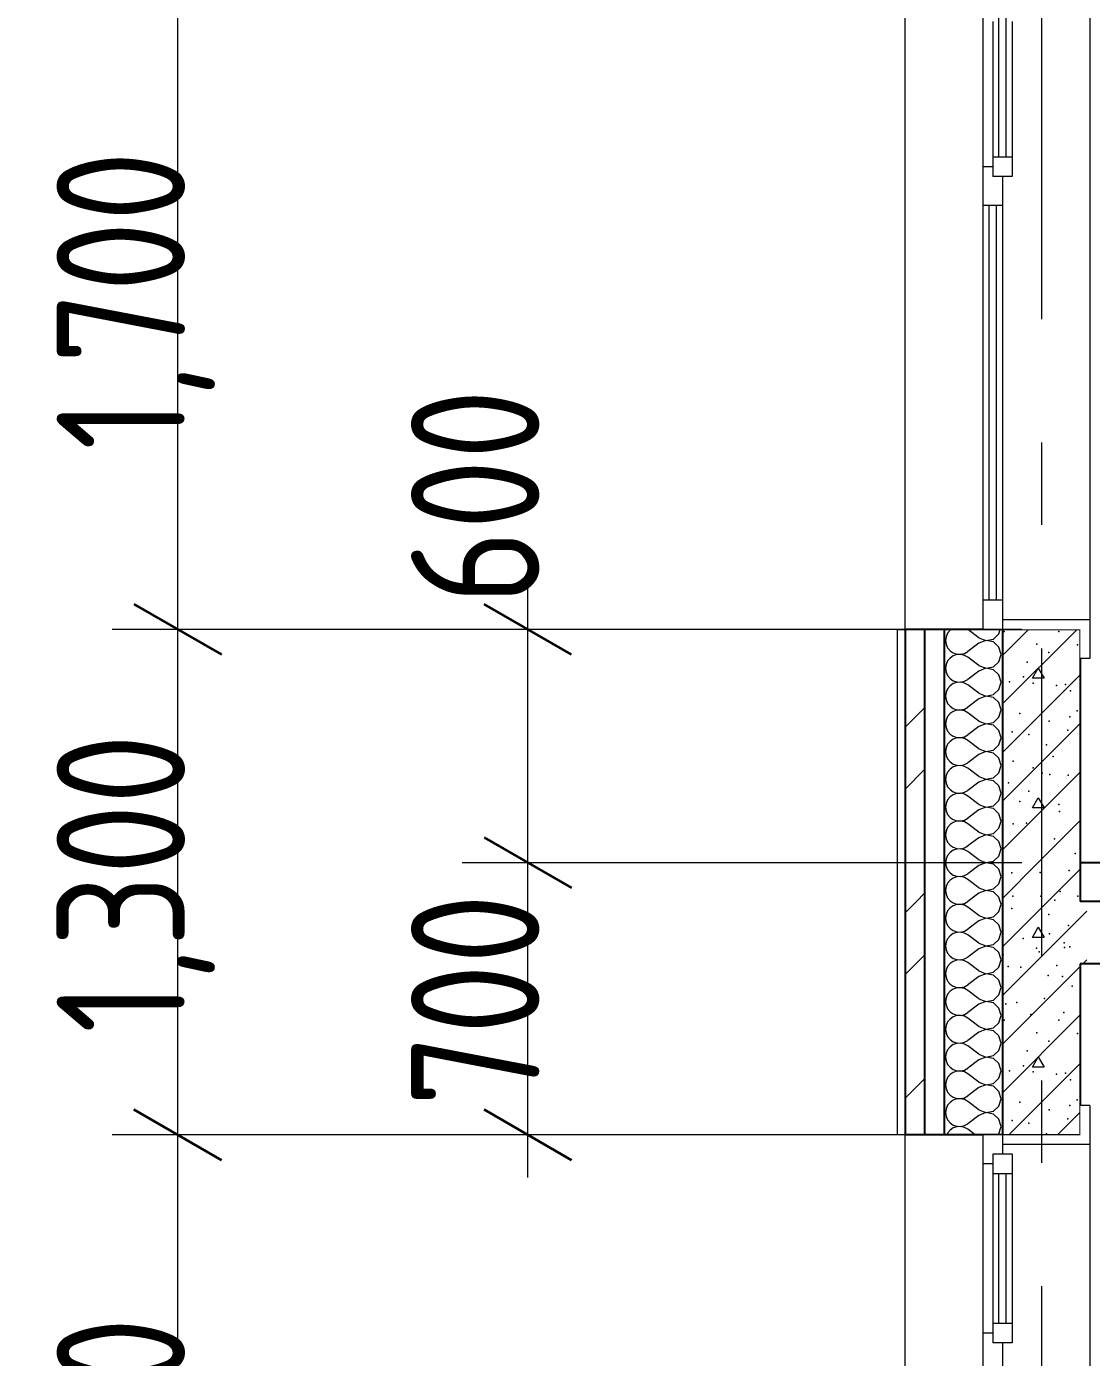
# Model space of a CAD drawing. Header units: millimetres. Extents: x 18162 to 7085488, y 72188 to 247925.
# Drawn here: x 4241504 to 4244242, y 127480 to 130903 of the extents above; entities that cross this region are included whole.
import ezdxf
from ezdxf.enums import TextEntityAlignment as Align

# ---------------------------------------------------------------- set-up
doc = ezdxf.new("R2010")
doc.units = ezdxf.units.MM
doc.header["$MEASUREMENT"] = 0
doc.linetypes.add('Double Dashed', pattern=[1093.611073, 529.166651, -211.666656, 141.111112, -211.666656])
doc.linetypes.add('Wipeout_Contour', pattern=[1000, 0, -1000])
for name, color, linetype in [('Archicad Windows', 7, 'Continuous'), ('Structural - Bearing', 7, 'Continuous'), ('Structural - Grid', 7, 'Continuous')]:
    doc.layers.add(name, color=color, linetype=linetype)
doc.styles.add('GENERATED_STYLE_3', font='', dxfattribs={"width": 0.8})
doc.styles.get('GENERATED_STYLE_3').set_extended_font_data('ISOCPEUR MON')
doc.dimstyles.new('GENERATED_STYLE__12', dxfattribs={"dimtxt": 330.000007, "dimasz": 171, "dimexe": 0.18, "dimexo": 150, "dimgap": 0, "dimtad": 1, "dimdec": 0, "dimzin": 0, "dimdsep": 46, "dimtxsty": 'GENERATED_STYLE_3', "dimblk": 'ARROWHEAD_2', "dimblk1": 'ARROWHEAD_2', "dimblk2": 'ARROWHEAD_2', "dimcen": 0.09, "dimclrd": 13, "dimclre": 13, "dimclrt": 13, "dimadec": 0, "dimazin": 0, "dimtfac": 1, "dimtdec": 4, "dimtmove": 0, "dimatfit": 3, "dimfxl": 1, "dimtolj": 1, "dimtzin": 0, "dimarcsym": 0})
pattern_1 = [(45, (4294986.58, 104752.7), (-238.6485, 238.6485), []), (45, (4294907.03, 104832.26), (-238.6485, 238.6485), [])]

# ---------------------------------------------------------------- blocks, each defined once
blk = doc.blocks.new('*X1326', base_point=(4294986.6, 104752.7))
at = {"layer": 'Structural - Bearing', "color": 7, "linetype": 'Continuous', "lineweight": 9}
for p, q in [((4243886.4, 128641.8), (4243878.3, 128636.2)), ((4243881.5, 128652.7), (4243886.4, 128649.3)), ((4243886.4, 128649.3), (4243895.7, 128646.2)), ((4243895.7, 128644.9), (4243886.4, 128641.8)), ((4243895.7, 128646.2), (4243905.6, 128645.7)), ((4243905.6, 128645.4), (4243895.7, 128644.9)), ((4243905.6, 128645.7), (4243915.2, 128647.9)), ((4243915.2, 128643.2), (4243905.6, 128645.4)), ((4243915.2, 128647.9), (4243923.8, 128652.7)), ((4243923.8, 128638.4), (4243915.2, 128643.2)), ((4243952.4, 128617), (4243923.8, 128638.4)), ((4244004.2, 128626.8), (4244009.5, 128645.6)), ((4244009.5, 128645.6), (4244007.5, 128652.7)), ((4243868, 128619.6), (4243866.7, 128609.8)), ((4243866.7, 128609.8), (4243868, 128600.1)), ((4243872, 128628.6), (4243868, 128619.6)), ((4243878.3, 128636.2), (4243872, 128628.6)), ((4243952.4, 128602.7), (4243923.8, 128581.3)), ((4243952.4, 128617), (4243970.6, 128610)), ((4243970.6, 128609.7), (4243952.4, 128602.7)), ((4243970.6, 128610), (4243989.8, 128613.6)), ((4243989.8, 128606.1), (4243970.6, 128609.7)), ((4243989.8, 128613.6), (4244004.2, 128626.8)), ((4244004.2, 128592.9), (4243989.8, 128606.1)), ((4243868, 128600.1), (4243872, 128591.1)), ((4243872, 128591.1), (4243878.3, 128583.5)), ((4243878.3, 128583.5), (4243886.4, 128577.9)), ((4243886.4, 128570.4), (4243878.3, 128564.8)), ((4243886.4, 128577.9), (4243895.7, 128574.8)), ((4243895.7, 128573.5), (4243886.4, 128570.4)), ((4243895.7, 128574.8), (4243905.6, 128574.3)), ((4243905.6, 128574), (4243895.7, 128573.5)), ((4243905.6, 128574.3), (4243915.2, 128576.5)), ((4243915.2, 128571.8), (4243905.6, 128574)), ((4243915.2, 128576.5), (4243923.8, 128581.3)), ((4243923.8, 128567), (4243915.2, 128571.8)), ((4244009.5, 128574.1), (4244004.2, 128592.9)), ((4244004.2, 128555.4), (4244009.5, 128574.1)), ((4243868, 128548.2), (4243866.7, 128538.4)), ((4243866.7, 128538.4), (4243868, 128528.7)), ((4243872, 128557.2), (4243868, 128548.2)), ((4243878.3, 128564.8), (4243872, 128557.2)), ((4243952.4, 128545.6), (4243923.8, 128567)), ((4243952.4, 128545.6), (4243970.6, 128538.6)), ((4243970.6, 128538.3), (4243952.4, 128531.3)), ((4243970.6, 128538.6), (4243989.8, 128542.2)), ((4243989.8, 128534.6), (4243970.6, 128538.3)), ((4243989.8, 128542.2), (4244004.2, 128555.4)), ((4244004.2, 128521.5), (4243989.8, 128534.6)), ((4243868, 128528.7), (4243872, 128519.6)), ((4243872, 128519.6), (4243878.3, 128512.1)), ((4243878.3, 128512.1), (4243886.4, 128506.5)), ((4243886.4, 128506.5), (4243895.7, 128503.3)), ((4243895.7, 128502.1), (4243886.4, 128498.9)), ((4243895.7, 128503.3), (4243905.6, 128502.8)), ((4243905.6, 128502.6), (4243895.7, 128502.1)), ((4243905.6, 128502.8), (4243915.2, 128505.1)), ((4243915.2, 128500.3), (4243905.6, 128502.6)), ((4243915.2, 128505.1), (4243923.8, 128509.8)), ((4243923.8, 128495.6), (4243915.2, 128500.3)), ((4243952.4, 128531.3), (4243923.8, 128509.8)), ((4244009.5, 128502.7), (4244004.2, 128521.5)), ((4244004.2, 128483.9), (4244009.5, 128502.7)), ((4243868, 128476.8), (4243866.7, 128467)), ((4243866.7, 128467), (4243868, 128457.2)), ((4243872, 128485.8), (4243868, 128476.8)), ((4243878.3, 128493.4), (4243872, 128485.8)), ((4243886.4, 128498.9), (4243878.3, 128493.4)), ((4243952.4, 128474.1), (4243923.8, 128495.6)), ((4243952.4, 128474.1), (4243970.6, 128467.1)), ((4243970.6, 128466.8), (4243952.4, 128459.8)), ((4243970.6, 128467.1), (4243989.8, 128470.8)), ((4243989.8, 128463.2), (4243970.6, 128466.8)), ((4243989.8, 128470.8), (4244004.2, 128483.9)), ((4243868, 128457.2), (4243872, 128448.2)), ((4243872, 128448.2), (4243878.3, 128440.6)), ((4243878.3, 128440.6), (4243886.4, 128435)), ((4243886.4, 128435), (4243895.7, 128431.9)), ((4243895.7, 128431.9), (4243905.6, 128431.4)), ((4243905.6, 128431.4), (4243915.2, 128433.7)), ((4243915.2, 128433.7), (4243923.8, 128438.4)), ((4243952.4, 128459.8), (4243923.8, 128438.4)), ((4244004.2, 128450.1), (4243989.8, 128463.2)), ((4244009.5, 128431.3), (4244004.2, 128450.1)), ((4243868, 128405.3), (4243866.7, 128395.6)), ((4243872, 128414.3), (4243868, 128405.3)), ((4243878.3, 128421.9), (4243872, 128414.3)), ((4243886.4, 128427.5), (4243878.3, 128421.9)), ((4243895.7, 128430.7), (4243886.4, 128427.5)), ((4243905.6, 128431.1), (4243895.7, 128430.7)), ((4243915.2, 128428.9), (4243905.6, 128431.1)), ((4243923.8, 128424.1), (4243915.2, 128428.9)), ((4243952.4, 128402.7), (4243923.8, 128424.1)), ((4243952.4, 128402.7), (4243970.6, 128395.7)), ((4243970.6, 128395.7), (4243989.8, 128399.3)), ((4243989.8, 128399.3), (4244004.2, 128412.5)), ((4244004.2, 128412.5), (4244009.5, 128431.3)), ((4243866.7, 128395.6), (4243868, 128385.8)), ((4243868, 128385.8), (4243872, 128376.8)), ((4243872, 128376.8), (4243878.3, 128369.2)), ((4243878.3, 128369.2), (4243886.4, 128363.6)), ((4243886.4, 128363.6), (4243895.7, 128360.5)), ((4243915.2, 128362.2), (4243923.8, 128367)), ((4243952.4, 128388.4), (4243923.8, 128367)), ((4243970.6, 128395.4), (4243952.4, 128388.4)), ((4243989.8, 128391.8), (4243970.6, 128395.4)), ((4244004.2, 128378.6), (4243989.8, 128391.8)), ((4244009.5, 128359.8), (4244004.2, 128378.6)), ((4243868, 128333.9), (4243866.7, 128324.1)), ((4243872, 128342.9), (4243868, 128333.9)), ((4243878.3, 128350.5), (4243872, 128342.9)), ((4243886.4, 128356.1), (4243878.3, 128350.5)), ((4243895.7, 128359.2), (4243886.4, 128356.1)), ((4243895.7, 128360.5), (4243905.6, 128360)), ((4243905.6, 128359.7), (4243895.7, 128359.2)), ((4243905.6, 128360), (4243915.2, 128362.2)), ((4243915.2, 128357.5), (4243905.6, 128359.7)), ((4243923.8, 128352.7), (4243915.2, 128357.5)), ((4243952.4, 128331.3), (4243923.8, 128352.7)), ((4243952.4, 128331.3), (4243970.6, 128324.3)), ((4243989.8, 128327.9), (4244004.2, 128341.1)), ((4244004.2, 128341.1), (4244009.5, 128359.8)), ((4243866.7, 128324.1), (4243868, 128314.4)), ((4243868, 128314.4), (4243872, 128305.4)), ((4243872, 128305.4), (4243878.3, 128297.8)), ((4243878.3, 128297.8), (4243886.4, 128292.2)), ((4243915.2, 128290.8), (4243923.8, 128295.6)), ((4243952.4, 128317), (4243923.8, 128295.6)), ((4243970.6, 128324), (4243952.4, 128317)), ((4243970.6, 128324.3), (4243989.8, 128327.9)), ((4243989.8, 128320.4), (4243970.6, 128324)), ((4244004.2, 128307.2), (4243989.8, 128320.4)), ((4244009.5, 128288.4), (4244004.2, 128307.2)), ((4243868, 128262.5), (4243866.7, 128252.7)), ((4243872, 128271.5), (4243868, 128262.5)), ((4243878.3, 128279.1), (4243872, 128271.5)), ((4243886.4, 128284.6), (4243878.3, 128279.1)), ((4243886.4, 128292.2), (4243895.7, 128289)), ((4243895.7, 128287.8), (4243886.4, 128284.6)), ((4243895.7, 128289), (4243905.6, 128288.6)), ((4243905.6, 128288.3), (4243895.7, 128287.8)), ((4243905.6, 128288.6), (4243915.2, 128290.8)), ((4243915.2, 128286), (4243905.6, 128288.3)), ((4243923.8, 128281.3), (4243915.2, 128286)), ((4243952.4, 128259.8), (4243923.8, 128281.3)), ((4243989.8, 128256.5), (4244004.2, 128269.6)), ((4244004.2, 128269.6), (4244009.5, 128288.4)), ((4243866.7, 128252.7), (4243868, 128242.9)), ((4243868, 128242.9), (4243872, 128233.9)), ((4243872, 128233.9), (4243878.3, 128226.3)), ((4243878.3, 128226.3), (4243886.4, 128220.8)), ((4243952.4, 128245.6), (4243923.8, 128224.1)), ((4243952.4, 128259.8), (4243970.6, 128252.8)), ((4243970.6, 128252.6), (4243952.4, 128245.6)), ((4243970.6, 128252.8), (4243989.8, 128256.5)), ((4243989.8, 128248.9), (4243970.6, 128252.6)), ((4244004.2, 128235.8), (4243989.8, 128248.9)), ((4244009.5, 128217), (4244004.2, 128235.8)), ((4243872, 128200.1), (4243868, 128191)), ((4243878.3, 128207.6), (4243872, 128200.1)), ((4243886.4, 128213.2), (4243878.3, 128207.6)), ((4243886.4, 128220.8), (4243895.7, 128217.6)), ((4243895.7, 128216.4), (4243886.4, 128213.2)), ((4243895.7, 128217.6), (4243905.6, 128217.1)), ((4243905.6, 128216.8), (4243895.7, 128216.4)), ((4243905.6, 128217.1), (4243915.2, 128219.4)), ((4243915.2, 128214.6), (4243905.6, 128216.8)), ((4243915.2, 128219.4), (4243923.8, 128224.1)), ((4243923.8, 128209.8), (4243915.2, 128214.6)), ((4243952.4, 128188.4), (4243923.8, 128209.8)), ((4243989.8, 128185), (4244004.2, 128198.2)), ((4244004.2, 128198.2), (4244009.5, 128217)), ((4243868, 128191), (4243866.7, 128181.3)), ((4243866.7, 128181.3), (4243868, 128171.5)), ((4243868, 128171.5), (4243872, 128162.5)), ((4243872, 128162.5), (4243878.3, 128154.9)), ((4243952.4, 128174.1), (4243923.8, 128152.7)), ((4243952.4, 128188.4), (4243970.6, 128181.4)), ((4243970.6, 128181.1), (4243952.4, 128174.1)), ((4243970.6, 128181.4), (4243989.8, 128185)), ((4243989.8, 128177.5), (4243970.6, 128181.1)), ((4244004.2, 128164.3), (4243989.8, 128177.5)), ((4244009.5, 128145.6), (4244004.2, 128164.3)), ((4243872, 128128.6), (4243868, 128119.6)), ((4243878.3, 128136.2), (4243872, 128128.6)), ((4243878.3, 128154.9), (4243886.4, 128149.3)), ((4243886.4, 128141.8), (4243878.3, 128136.2)), ((4243886.4, 128149.3), (4243895.7, 128146.2)), ((4243895.7, 128144.9), (4243886.4, 128141.8)), ((4243895.7, 128146.2), (4243905.6, 128145.7)), ((4243905.6, 128145.4), (4243895.7, 128144.9)), ((4243905.6, 128145.7), (4243915.2, 128147.9)), ((4243915.2, 128143.2), (4243905.6, 128145.4)), ((4243915.2, 128147.9), (4243923.8, 128152.7)), ((4243923.8, 128138.4), (4243915.2, 128143.2)), ((4243952.4, 128117), (4243923.8, 128138.4)), ((4243989.8, 128113.6), (4244004.2, 128126.8)), ((4244004.2, 128126.8), (4244009.5, 128145.6)), ((4243868, 128119.6), (4243866.7, 128109.8)), ((4243866.7, 128109.8), (4243868, 128100.1)), ((4243868, 128100.1), (4243872, 128091.1)), ((4243872, 128091.1), (4243878.3, 128083.5)), ((4243952.4, 128102.7), (4243923.8, 128081.3)), ((4243952.4, 128117), (4243970.6, 128110)), ((4243970.6, 128109.7), (4243952.4, 128102.7)), ((4243970.6, 128110), (4243989.8, 128113.6)), ((4243989.8, 128106.1), (4243970.6, 128109.7)), ((4244004.2, 128092.9), (4243989.8, 128106.1)), ((4244009.5, 128074.1), (4244004.2, 128092.9)), ((4243872, 128057.2), (4243870, 128052.7)), ((4243878.3, 128064.8), (4243872, 128057.2)), ((4243878.3, 128083.5), (4243886.4, 128077.9)), ((4243886.4, 128070.4), (4243878.3, 128064.8)), ((4243886.4, 128077.9), (4243895.7, 128074.8)), ((4243895.7, 128073.5), (4243886.4, 128070.4)), ((4243895.7, 128074.8), (4243905.6, 128074.3)), ((4243905.6, 128074), (4243895.7, 128073.5)), ((4243905.6, 128074.3), (4243915.2, 128076.5)), ((4243915.2, 128071.8), (4243905.6, 128074)), ((4243915.2, 128076.5), (4243923.8, 128081.3)), ((4243923.8, 128067), (4243915.2, 128071.8)), ((4243942.9, 128052.7), (4243923.8, 128067)), ((4244001.3, 128052.7), (4244004.2, 128055.4)), ((4244004.2, 128055.4), (4244009.5, 128074.1))]:
    blk.add_line(p, q, dxfattribs=at)
blk = doc.blocks.new('*X1329', base_point=(4294986.6, 104752.7))
at = {"layer": 'Structural - Bearing', "color": 7, "linetype": 'Continuous', "lineweight": 9}
for p, q in [((4244013.1, 128410.9), (4244094.9, 128492.7)), ((4244013.1, 128285.9), (4244213.1, 128485.9)), ((4244013.1, 128160.9), (4244213.1, 128360.9)), ((4244029.9, 128052.7), (4244213.1, 128235.9)), ((4244090.2, 128227.1), (4244105.3, 128253.1)), ((4244120.2, 128227.1), (4244090.2, 128227.1)), ((4244105.3, 128253.1), (4244120.2, 128227.1)), ((4244154.9, 128052.7), (4244213.1, 128110.9))]:
    blk.add_line(p, q, dxfattribs=at)
for p in [(4244027.6, 128485.3), (4244060.2, 128483.7), (4244060.2, 128483.7), (4244153.3, 128488.3), (4244131, 128462.2), (4244167.4, 128459.7), (4244192.4, 128434.9), (4244121.1, 128403.6), (4244022, 128389.2), (4244050.3, 128393), (4244170.9, 128366.9), (4244017.7, 128347.6), (4244085.8, 128361.9), (4244158.3, 128347.4), (4244101.7, 128314.7), (4244206.2, 128313.4), (4244076.4, 128268.6), (4244132, 128293.3), (4244067.1, 128230.5), (4244031.6, 128217.6), (4244092.3, 128214.5), (4244152.1, 128208.3), (4244175.6, 128211.3), (4244187.7, 128194.4), (4244057.7, 128136.5), (4244186.1, 128127.9), (4244204.8, 128142.9), (4244037.8, 128089.3), (4244133.5, 128116.7), (4244181.2, 128093.9), (4244080.8, 128082.3), (4244126.2, 128055.6), (4244126.2, 128055.6)]:
    blk.add_point(p, dxfattribs=at)
blk = doc.blocks.new('*X1339', base_point=(4294986.6, 104752.7))
at = {"layer": 'Structural - Bearing', "color": 7, "linetype": 'Continuous', "lineweight": 9}
for p, q in [((4243868, 129333.9), (4243866.7, 129324.1)), ((4243866.7, 129324.1), (4243868, 129314.4)), ((4243872, 129342.9), (4243868, 129333.9)), ((4243878.3, 129350.5), (4243872, 129342.9)), ((4243881.5, 129352.7), (4243878.3, 129350.5)), ((4243952.4, 129331.3), (4243923.8, 129352.7)), ((4243952.4, 129331.3), (4243970.6, 129324.3)), ((4243970.6, 129324), (4243952.4, 129317)), ((4243970.6, 129324.3), (4243989.8, 129327.9)), ((4243989.8, 129320.4), (4243970.6, 129324)), ((4243989.8, 129327.9), (4244004.2, 129341.1)), ((4244004.2, 129341.1), (4244007.5, 129352.7)), ((4243868, 129314.4), (4243872, 129305.4)), ((4243872, 129305.4), (4243878.3, 129297.8)), ((4243878.3, 129297.8), (4243886.4, 129292.2)), ((4243886.4, 129292.2), (4243895.7, 129289)), ((4243895.7, 129287.8), (4243886.4, 129284.6)), ((4243895.7, 129289), (4243905.6, 129288.6)), ((4243905.6, 129288.3), (4243895.7, 129287.8)), ((4243905.6, 129288.6), (4243915.2, 129290.8)), ((4243915.2, 129286), (4243905.6, 129288.3)), ((4243915.2, 129290.8), (4243923.8, 129295.6)), ((4243952.4, 129317), (4243923.8, 129295.6)), ((4244004.2, 129307.2), (4243989.8, 129320.4)), ((4244009.5, 129288.4), (4244004.2, 129307.2)), ((4244004.2, 129269.6), (4244009.5, 129288.4)), ((4243868, 129262.5), (4243866.7, 129252.7)), ((4243872, 129271.5), (4243868, 129262.5)), ((4243878.3, 129279.1), (4243872, 129271.5)), ((4243886.4, 129284.6), (4243878.3, 129279.1)), ((4243923.8, 129281.3), (4243915.2, 129286)), ((4243952.4, 129259.8), (4243923.8, 129281.3)), ((4243952.4, 129259.8), (4243970.6, 129252.8)), ((4243970.6, 129252.8), (4243989.8, 129256.5)), ((4243989.8, 129256.5), (4244004.2, 129269.6)), ((4243866.7, 129252.7), (4243868, 129242.9)), ((4243868, 129242.9), (4243872, 129233.9)), ((4243872, 129233.9), (4243878.3, 129226.3)), ((4243878.3, 129226.3), (4243886.4, 129220.8)), ((4243886.4, 129220.8), (4243895.7, 129217.6)), ((4243905.6, 129217.1), (4243915.2, 129219.4)), ((4243915.2, 129219.4), (4243923.8, 129224.1)), ((4243952.4, 129245.6), (4243923.8, 129224.1)), ((4243970.6, 129252.6), (4243952.4, 129245.6)), ((4243989.8, 129248.9), (4243970.6, 129252.6)), ((4244004.2, 129235.8), (4243989.8, 129248.9)), ((4244009.5, 129217), (4244004.2, 129235.8)), ((4243868, 129191), (4243866.7, 129181.3)), ((4243872, 129200.1), (4243868, 129191)), ((4243878.3, 129207.6), (4243872, 129200.1)), ((4243886.4, 129213.2), (4243878.3, 129207.6)), ((4243895.7, 129216.4), (4243886.4, 129213.2)), ((4243895.7, 129217.6), (4243905.6, 129217.1)), ((4243905.6, 129216.8), (4243895.7, 129216.4)), ((4243915.2, 129214.6), (4243905.6, 129216.8)), ((4243923.8, 129209.8), (4243915.2, 129214.6)), ((4243952.4, 129188.4), (4243923.8, 129209.8)), ((4243952.4, 129188.4), (4243970.6, 129181.4)), ((4243970.6, 129181.4), (4243989.8, 129185)), ((4243989.8, 129185), (4244004.2, 129198.2)), ((4244004.2, 129198.2), (4244009.5, 129217)), ((4243866.7, 129181.3), (4243868, 129171.5)), ((4243868, 129171.5), (4243872, 129162.5)), ((4243872, 129162.5), (4243878.3, 129154.9)), ((4243878.3, 129154.9), (4243886.4, 129149.3)), ((4243915.2, 129147.9), (4243923.8, 129152.7)), ((4243952.4, 129174.1), (4243923.8, 129152.7)), ((4243970.6, 129181.1), (4243952.4, 129174.1)), ((4243989.8, 129177.5), (4243970.6, 129181.1)), ((4244004.2, 129164.3), (4243989.8, 129177.5)), ((4244009.5, 129145.6), (4244004.2, 129164.3)), ((4243868, 129119.6), (4243866.7, 129109.8)), ((4243872, 129128.6), (4243868, 129119.6)), ((4243878.3, 129136.2), (4243872, 129128.6)), ((4243886.4, 129141.8), (4243878.3, 129136.2)), ((4243886.4, 129149.3), (4243895.7, 129146.2)), ((4243895.7, 129144.9), (4243886.4, 129141.8)), ((4243895.7, 129146.2), (4243905.6, 129145.7)), ((4243905.6, 129145.4), (4243895.7, 129144.9)), ((4243905.6, 129145.7), (4243915.2, 129147.9)), ((4243915.2, 129143.2), (4243905.6, 129145.4)), ((4243923.8, 129138.4), (4243915.2, 129143.2)), ((4243952.4, 129117), (4243923.8, 129138.4)), ((4243952.4, 129117), (4243970.6, 129110)), ((4243989.8, 129113.6), (4244004.2, 129126.8)), ((4244004.2, 129126.8), (4244009.5, 129145.6)), ((4243866.7, 129109.8), (4243868, 129100.1)), ((4243868, 129100.1), (4243872, 129091.1)), ((4243872, 129091.1), (4243878.3, 129083.5)), ((4243878.3, 129083.5), (4243886.4, 129077.9)), ((4243952.4, 129102.7), (4243923.8, 129081.3)), ((4243970.6, 129109.7), (4243952.4, 129102.7)), ((4243970.6, 129110), (4243989.8, 129113.6)), ((4243989.8, 129106.1), (4243970.6, 129109.7)), ((4244004.2, 129092.9), (4243989.8, 129106.1)), ((4244009.5, 129074.1), (4244004.2, 129092.9)), ((4243868, 129048.2), (4243866.7, 129038.4)), ((4243872, 129057.2), (4243868, 129048.2)), ((4243878.3, 129064.8), (4243872, 129057.2)), ((4243886.4, 129070.4), (4243878.3, 129064.8)), ((4243886.4, 129077.9), (4243895.7, 129074.8)), ((4243895.7, 129073.5), (4243886.4, 129070.4)), ((4243895.7, 129074.8), (4243905.6, 129074.3)), ((4243905.6, 129074), (4243895.7, 129073.5)), ((4243905.6, 129074.3), (4243915.2, 129076.5)), ((4243915.2, 129071.8), (4243905.6, 129074)), ((4243915.2, 129076.5), (4243923.8, 129081.3)), ((4243923.8, 129067), (4243915.2, 129071.8)), ((4243952.4, 129045.6), (4243923.8, 129067)), ((4243989.8, 129042.2), (4244004.2, 129055.4)), ((4244004.2, 129055.4), (4244009.5, 129074.1)), ((4243866.7, 129038.4), (4243868, 129028.7)), ((4243868, 129028.7), (4243872, 129019.6)), ((4243872, 129019.6), (4243878.3, 129012.1)), ((4243952.4, 129031.3), (4243923.8, 129009.8)), ((4243952.4, 129045.6), (4243970.6, 129038.6)), ((4243970.6, 129038.3), (4243952.4, 129031.3)), ((4243970.6, 129038.6), (4243989.8, 129042.2)), ((4243989.8, 129034.6), (4243970.6, 129038.3)), ((4244004.2, 129021.5), (4243989.8, 129034.6)), ((4244009.5, 129002.7), (4244004.2, 129021.5)), ((4243872, 128985.8), (4243868, 128976.8)), ((4243878.3, 128993.4), (4243872, 128985.8)), ((4243878.3, 129012.1), (4243886.4, 129006.5)), ((4243886.4, 128998.9), (4243878.3, 128993.4)), ((4243886.4, 129006.5), (4243895.7, 129003.3)), ((4243895.7, 129002.1), (4243886.4, 128998.9)), ((4243895.7, 129003.3), (4243905.6, 129002.8)), ((4243905.6, 129002.6), (4243895.7, 129002.1)), ((4243905.6, 129002.8), (4243915.2, 129005.1)), ((4243915.2, 129000.3), (4243905.6, 129002.6)), ((4243915.2, 129005.1), (4243923.8, 129009.8)), ((4243923.8, 128995.6), (4243915.2, 129000.3)), ((4243952.4, 128974.1), (4243923.8, 128995.6)), ((4243989.8, 128970.8), (4244004.2, 128983.9)), ((4244004.2, 128983.9), (4244009.5, 129002.7)), ((4243868, 128976.8), (4243866.7, 128967)), ((4243866.7, 128967), (4243868, 128957.2)), ((4243868, 128957.2), (4243872, 128948.2)), ((4243872, 128948.2), (4243878.3, 128940.6)), ((4243952.4, 128959.8), (4243923.8, 128938.4)), ((4243952.4, 128974.1), (4243970.6, 128967.1)), ((4243970.6, 128966.8), (4243952.4, 128959.8)), ((4243970.6, 128967.1), (4243989.8, 128970.8)), ((4243989.8, 128963.2), (4243970.6, 128966.8)), ((4244004.2, 128950.1), (4243989.8, 128963.2)), ((4244009.5, 128931.3), (4244004.2, 128950.1)), ((4243872, 128914.3), (4243868, 128905.3)), ((4243878.3, 128921.9), (4243872, 128914.3)), ((4243878.3, 128940.6), (4243886.4, 128935)), ((4243886.4, 128927.5), (4243878.3, 128921.9)), ((4243886.4, 128935), (4243895.7, 128931.9)), ((4243895.7, 128930.7), (4243886.4, 128927.5)), ((4243895.7, 128931.9), (4243905.6, 128931.4)), ((4243905.6, 128931.1), (4243895.7, 128930.7)), ((4243905.6, 128931.4), (4243915.2, 128933.7)), ((4243915.2, 128928.9), (4243905.6, 128931.1)), ((4243915.2, 128933.7), (4243923.8, 128938.4)), ((4243923.8, 128924.1), (4243915.2, 128928.9)), ((4243952.4, 128902.7), (4243923.8, 128924.1)), ((4243989.8, 128899.3), (4244004.2, 128912.5)), ((4244004.2, 128912.5), (4244009.5, 128931.3)), ((4243868, 128905.3), (4243866.7, 128895.6)), ((4243866.7, 128895.6), (4243868, 128885.8)), ((4243868, 128885.8), (4243872, 128876.8)), ((4243872, 128876.8), (4243878.3, 128869.2)), ((4243952.4, 128888.4), (4243923.8, 128867)), ((4243952.4, 128902.7), (4243970.6, 128895.7)), ((4243970.6, 128895.4), (4243952.4, 128888.4)), ((4243970.6, 128895.7), (4243989.8, 128899.3)), ((4243989.8, 128891.8), (4243970.6, 128895.4)), ((4244004.2, 128878.6), (4243989.8, 128891.8)), ((4244009.5, 128859.8), (4244004.2, 128878.6)), ((4243872, 128842.9), (4243868, 128833.9)), ((4243878.3, 128850.5), (4243872, 128842.9)), ((4243878.3, 128869.2), (4243886.4, 128863.6)), ((4243886.4, 128856.1), (4243878.3, 128850.5)), ((4243886.4, 128863.6), (4243895.7, 128860.5)), ((4243895.7, 128859.2), (4243886.4, 128856.1)), ((4243895.7, 128860.5), (4243905.6, 128860)), ((4243905.6, 128859.7), (4243895.7, 128859.2)), ((4243905.6, 128860), (4243915.2, 128862.2)), ((4243915.2, 128857.5), (4243905.6, 128859.7)), ((4243915.2, 128862.2), (4243923.8, 128867)), ((4243923.8, 128852.7), (4243915.2, 128857.5)), ((4243952.4, 128831.3), (4243923.8, 128852.7)), ((4244004.2, 128841.1), (4244009.5, 128859.8)), ((4243868, 128833.9), (4243866.7, 128824.1)), ((4243866.7, 128824.1), (4243868, 128814.4)), ((4243868, 128814.4), (4243872, 128805.4)), ((4243952.4, 128817), (4243923.8, 128795.6)), ((4243952.4, 128831.3), (4243970.6, 128824.3)), ((4243970.6, 128824), (4243952.4, 128817)), ((4243970.6, 128824.3), (4243989.8, 128827.9)), ((4243989.8, 128820.4), (4243970.6, 128824)), ((4243989.8, 128827.9), (4244004.2, 128841.1)), ((4244004.2, 128807.2), (4243989.8, 128820.4)), ((4243872, 128805.4), (4243878.3, 128797.8)), ((4243878.3, 128779.1), (4243872, 128771.5)), ((4243878.3, 128797.8), (4243886.4, 128792.2)), ((4243886.4, 128784.6), (4243878.3, 128779.1)), ((4243886.4, 128792.2), (4243895.7, 128789)), ((4243895.7, 128787.8), (4243886.4, 128784.6)), ((4243895.7, 128789), (4243905.6, 128788.6)), ((4243905.6, 128788.3), (4243895.7, 128787.8)), ((4243905.6, 128788.6), (4243915.2, 128790.8)), ((4243915.2, 128786), (4243905.6, 128788.3)), ((4243915.2, 128790.8), (4243923.8, 128795.6)), ((4243923.8, 128781.3), (4243915.2, 128786)), ((4243952.4, 128759.8), (4243923.8, 128781.3)), ((4244009.5, 128788.4), (4244004.2, 128807.2)), ((4244004.2, 128769.6), (4244009.5, 128788.4)), ((4243868, 128762.5), (4243866.7, 128752.7)), ((4243866.7, 128752.7), (4243868, 128742.9)), ((4243872, 128771.5), (4243868, 128762.5)), ((4243868, 128742.9), (4243872, 128733.9)), ((4243952.4, 128745.6), (4243923.8, 128724.1)), ((4243952.4, 128759.8), (4243970.6, 128752.8)), ((4243970.6, 128752.6), (4243952.4, 128745.6)), ((4243970.6, 128752.8), (4243989.8, 128756.5)), ((4243989.8, 128748.9), (4243970.6, 128752.6)), ((4243989.8, 128756.5), (4244004.2, 128769.6)), ((4244004.2, 128735.8), (4243989.8, 128748.9)), ((4243872, 128733.9), (4243878.3, 128726.3)), ((4243878.3, 128707.6), (4243872, 128700.1)), ((4243878.3, 128726.3), (4243886.4, 128720.8)), ((4243886.4, 128713.2), (4243878.3, 128707.6)), ((4243886.4, 128720.8), (4243895.7, 128717.6)), ((4243895.7, 128716.4), (4243886.4, 128713.2)), ((4243895.7, 128717.6), (4243905.6, 128717.1)), ((4243905.6, 128716.8), (4243895.7, 128716.4)), ((4243905.6, 128717.1), (4243915.2, 128719.4)), ((4243915.2, 128714.6), (4243905.6, 128716.8)), ((4243915.2, 128719.4), (4243923.8, 128724.1)), ((4243923.8, 128709.8), (4243915.2, 128714.6)), ((4243952.4, 128688.4), (4243923.8, 128709.8)), ((4244009.5, 128717), (4244004.2, 128735.8)), ((4244004.2, 128698.2), (4244009.5, 128717)), ((4243868, 128691), (4243866.7, 128681.3)), ((4243866.7, 128681.3), (4243868, 128671.5)), ((4243872, 128700.1), (4243868, 128691)), ((4243868, 128671.5), (4243872, 128662.5)), ((4243952.4, 128674.1), (4243923.8, 128652.7)), ((4243952.4, 128688.4), (4243970.6, 128681.4)), ((4243970.6, 128681.1), (4243952.4, 128674.1)), ((4243970.6, 128681.4), (4243989.8, 128685)), ((4243989.8, 128677.5), (4243970.6, 128681.1)), ((4243989.8, 128685), (4244004.2, 128698.2)), ((4244004.2, 128664.3), (4243989.8, 128677.5)), ((4243872, 128662.5), (4243878.3, 128654.9)), ((4243878.3, 128654.9), (4243881.5, 128652.7)), ((4244007.5, 128652.7), (4244004.2, 128664.3))]:
    blk.add_line(p, q, dxfattribs=at)
blk = doc.blocks.new('*X1342', base_point=(4294986.6, 104752.7))
at = {"layer": 'Structural - Bearing', "color": 7, "linetype": 'Continuous', "lineweight": 9}
for p, q in [((4244013.1, 129285.9), (4244079.9, 129352.7)), ((4244013.1, 129160.9), (4244204.9, 129352.7)), ((4244090.2, 129227.1), (4244105.3, 129253.1)), ((4244105.3, 129253.1), (4244120.2, 129227.1)), ((4244013.1, 129035.9), (4244213.1, 129235.9)), ((4244120.2, 129227.1), (4244090.2, 129227.1)), ((4244013.1, 128910.9), (4244213.1, 129110.9)), ((4244013.1, 128785.9), (4244213.1, 128985.9)), ((4244090.2, 128893.8), (4244105.3, 128919.8)), ((4244105.3, 128919.8), (4244120.2, 128893.7)), ((4244120.2, 128893.7), (4244090.2, 128893.8)), ((4244105.3, 128753.1), (4244213.1, 128860.9)), ((4244013.1, 128660.9), (4244105.3, 128753.1)), ((4244129.9, 128652.7), (4244213.1, 128735.9))]:
    blk.add_line(p, q, dxfattribs=at)
for p in [(4244017.7, 129347.6), (4244158.3, 129347.4), (4244101.7, 129314.7), (4244132, 129293.3), (4244206.2, 129313.4), (4244076.4, 129268.6), (4244067.1, 129230.5), (4244031.6, 129217.6), (4244092.3, 129214.5), (4244152.1, 129208.3), (4244175.6, 129211.3), (4244187.7, 129194.4), (4244057.7, 129136.5), (4244133.5, 129116.7), (4244186.1, 129128), (4244204.8, 129142.9), (4244037.8, 129089.3), (4244080.8, 129082.3), (4244181.2, 129093.9), (4244126.2, 129055.6), (4244126.2, 129055.6), (4244040.5, 129014.2), (4244143.5, 129025.5), (4244091.9, 128996.6), (4244115, 128982.7), (4244135.1, 128979.6), (4244028.7, 128958.4), (4244182, 128977.4), (4244081.1, 128936.3), (4244057.9, 128910.1), (4244158.3, 128902.3), (4244159.5, 128884.5), (4244041, 128852.4), (4244074.9, 128854.4), (4244146.7, 128814), (4244200.1, 128776.6), (4244037.5, 128726.5), (4244109.7, 128727.7), (4244184.6, 128732.2), (4244161.9, 128678.5), (4244039.6, 128666.3), (4244111.7, 128666.3), (4244147.5, 128656.4), (4244206.7, 128666.2)]:
    blk.add_point(p, dxfattribs=at)
blk = doc.blocks.new('*X1347', base_point=(4294986.6, 104752.7))
at = {"layer": 'Structural - Bearing', "color": 7, "linetype": 'Continuous', "lineweight": 9}
for p, q in [((4244013.1, 128535.9), (4244129.9, 128652.7)), ((4244094.9, 128492.7), (4244230.3, 128628.1)), ((4244090.2, 128560.4), (4244105.3, 128586.4)), ((4244105.3, 128586.4), (4244120.2, 128560.4)), ((4244120.2, 128560.4), (4244090.2, 128560.4)), ((4244219.9, 128492.7), (4244230.3, 128503.1))]:
    blk.add_line(p, q, dxfattribs=at)
for p in [(4244037, 128634.8), (4244132, 128619.4), (4244134, 128569.4), (4244182.9, 128591.3), (4244066.6, 128557.4), (4244172.2, 128546.7), (4244172.4, 128534.9), (4244186.1, 128535.9), (4244014.6, 128515.8), (4244100.5, 128532.7), (4244107.3, 128523.5)]:
    blk.add_point(p, dxfattribs=at)
blk = doc.blocks.new('Standard grid marker[362]_3', base_point=(4244113.1, 164752.7))
at = {"layer": 'Structural - Grid', "color": 13, "linetype": 'Double Dashed', "lineweight": 13, "ltscale": 1.5}
blk.add_line((4244113.1, 163752.7), (4244113.1, 97752.7), dxfattribs=at)
at = {"layer": 'Structural - Grid', "color": 13, "lineweight": 13, "style": 'GENERATED_STYLE_3'}
blk.add_attdef('AC_MarkerText_1', text='', height=375, rotation=360, dxfattribs=at).set_placement((4244113.1, 96490.2), align=Align.TOP_CENTER)
blk = doc.blocks.new('*D1599', base_point=(4294986.6, 104752.7))
at = {"color": 12, "linetype": 'Continuous', "lineweight": 35}
for p, q in [((4241780.2, 128117.7), (4242005.2, 127987.8)), ((4241780.2, 126417.7), (4242005.2, 126287.8))]:
    blk.add_line(p, q, dxfattribs=at)
at = {"color": 13, "linetype": 'Continuous', "lineweight": 13}
for p, q in [((4244063.1, 128052.7), (4241723.9, 128052.7)), ((4241892.7, 126352.7), (4241892.7, 128052.7)), ((4244063.1, 126352.7), (4241723.9, 126352.7))]:
    blk.add_line(p, q, dxfattribs=at)
at = {"color": 13, "lineweight": 13, "insert": (4241988.3, 126814.1), "char_height": 330, "attachment_point": 7, "rotation": 90, "style": 'GENERATED_STYLE_3'}
blk.add_mtext('\\A1;{\\pql;\\fISOCPEUR MON|b0|i0|c0|p0;\\W0.800000;1,700}', dxfattribs=at)
blk = doc.blocks.new('ARROWHEAD_2')
at = {"color": 0, "linetype": 'Continuous', "lineweight": 0}
for p, q in [((-0.378, -0.655), (0.378, 0.655)), ((0, 0), (-1, 0))]:
    blk.add_line(p, q, dxfattribs=at)
blk = doc.blocks.new('*D1600', base_point=(4294986.6, 104752.7))
at = {"color": 12, "linetype": 'Continuous', "lineweight": 35}
for p, q in [((4241780.2, 129417.7), (4242005.2, 129287.8)), ((4241780.2, 128117.7), (4242005.2, 127987.8))]:
    blk.add_line(p, q, dxfattribs=at)
at = {"color": 13, "linetype": 'Continuous', "lineweight": 13}
for p, q in [((4244063.1, 129352.7), (4241723.9, 129352.7)), ((4241892.7, 128052.7), (4241892.7, 129352.7)), ((4244063.1, 128052.7), (4241723.9, 128052.7))]:
    blk.add_line(p, q, dxfattribs=at)
at = {"color": 13, "lineweight": 13, "insert": (4241988.3, 128314.1), "char_height": 330, "attachment_point": 7, "rotation": 90, "style": 'GENERATED_STYLE_3'}
blk.add_mtext('\\A1;{\\pql;\\fISOCPEUR MON|b0|i0|c0|p0;\\W0.800000;1,300}', dxfattribs=at)
blk = doc.blocks.new('*D1601', base_point=(4294986.6, 104752.7))
at = {"color": 12, "linetype": 'Continuous', "lineweight": 35}
for p, q in [((4241780.2, 131117.7), (4242005.2, 130987.8)), ((4241780.2, 129417.7), (4242005.2, 129287.8))]:
    blk.add_line(p, q, dxfattribs=at)
at = {"color": 13, "linetype": 'Continuous', "lineweight": 13}
for p, q in [((4244063.1, 131052.7), (4241723.9, 131052.7)), ((4241892.7, 129352.7), (4241892.7, 131052.7)), ((4244063.1, 129352.7), (4241723.9, 129352.7))]:
    blk.add_line(p, q, dxfattribs=at)
at = {"color": 13, "lineweight": 13, "insert": (4241988.3, 129814.1), "char_height": 330, "attachment_point": 7, "rotation": 90, "style": 'GENERATED_STYLE_3'}
blk.add_mtext('\\A1;{\\pql;\\fISOCPEUR MON|b0|i0|c0|p0;\\W0.800000;1,700}', dxfattribs=at)
blk = doc.blocks.new('*D1630', base_point=(4294986.6, 104752.7))
at = {"color": 12, "linetype": 'Continuous', "lineweight": 35}
for p, q in [((4242680.2, 128817.7), (4242905.2, 128687.8)), ((4242680.2, 128117.7), (4242905.2, 127987.8))]:
    blk.add_line(p, q, dxfattribs=at)
at = {"color": 13, "linetype": 'Continuous', "lineweight": 13}
for p, q in [((4244063.1, 128752.7), (4242623.9, 128752.7)), ((4242792.7, 128052.7), (4242792.7, 128752.7)), ((4244063.1, 128052.7), (4242623.9, 128052.7)), ((4242792.7, 127942.7), (4242792.7, 128052.7))]:
    blk.add_line(p, q, dxfattribs=at)
at = {"color": 13, "lineweight": 13, "insert": (4242822.5, 128126.1), "char_height": 330, "attachment_point": 7, "rotation": 90, "style": 'GENERATED_STYLE_3'}
blk.add_mtext('\\A1;{\\pql;\\fISOCPEUR MON|b0|i0|c0|p0;\\W0.800000;700}', dxfattribs=at)
blk = doc.blocks.new('*D1631', base_point=(4294986.6, 104752.7))
at = {"color": 13, "linetype": 'Continuous', "lineweight": 13}
for p, q in [((4242792.7, 129352.7), (4242792.7, 129462.7)), ((4244063.1, 129352.7), (4242623.9, 129352.7)), ((4242792.7, 128752.7), (4242792.7, 129352.7)), ((4244063.1, 128752.7), (4242623.9, 128752.7))]:
    blk.add_line(p, q, dxfattribs=at)
at = {"color": 12, "linetype": 'Continuous', "lineweight": 35}
for p, q in [((4242905.2, 129287.8), (4242680.2, 129417.7)), ((4242680.2, 128817.7), (4242905.2, 128687.8))]:
    blk.add_line(p, q, dxfattribs=at)
at = {"color": 13, "lineweight": 13, "insert": (4242822.5, 129417.7), "char_height": 330, "attachment_point": 7, "rotation": 90, "style": 'GENERATED_STYLE_3'}
blk.add_mtext('\\A1;{\\pql;\\fISOCPEUR MON|b0|i0|c0|p0;\\W0.800000;600}', dxfattribs=at)
blk = doc.blocks.new('*D1645', base_point=(4294986.6, 104752.7))
at = {"color": 12, "linetype": 'Continuous', "lineweight": 35}
for p, q in [((4240879.8, 151117.7), (4241104.8, 150987.8)), ((4240879.8, 100067.7), (4241104.8, 99937.8))]:
    blk.add_line(p, q, dxfattribs=at)
at = {"color": 13, "linetype": 'Continuous', "lineweight": 13}
for p, q in [((4243613.1, 151052.7), (4240823.6, 151052.7)), ((4240992.3, 100002.7), (4240992.3, 151052.7)), ((4242863.1, 100002.7), (4240823.6, 100002.7)), ((4240992.3, 99892.7), (4240992.3, 100002.7))]:
    blk.add_line(p, q, dxfattribs=at)
at = {"color": 13, "lineweight": 13, "insert": (4241088, 125046.9), "char_height": 330, "attachment_point": 7, "rotation": 90, "style": 'GENERATED_STYLE_3'}
blk.add_mtext('\\A1;{\\pql;\\fISOCPEUR MON|b0|i0|c0|p0;\\W0.800000;51,050}', dxfattribs=at)

msp = doc.modelspace()

# ---------------------------------------------------------------- hatches: boundary and pattern name
at = {"layer": 'Structural - Bearing', "linetype": 'Continuous', "lineweight": 9}
h = msp.add_hatch(dxfattribs=at)
h.set_pattern_fill('Steel_0003', style=0, pattern_type=2)
h.set_pattern_definition(pattern_1)
h.paths.add_polyline_path([(4243813.1, 129352.7), (4243763.1, 129352.7), (4243763.1, 128652.7), (4243813.1, 128652.7)])
h = msp.add_hatch(dxfattribs=at)
h.set_pattern_fill('Lightweight_Concrete_0003', style=0, pattern_type=2)
h.set_pattern_definition([(0, (4294986.6, 104752.7), (0, 1169.134), [73.125, -601.875]), (0, (4295324.1, 105337.3), (0, 1169.134), [73.125, -601.875]), (60, (4294986.6, 104752.7), (-1012.5, 584.567), [73.125, -601.875]), (60, (4295661.6, 104752.7), (-1012.5, 584.567), [73.125, -601.875]), (120, (4295059.7, 104752.7), (1012.5, 584.567), [73.125, -601.875]), (120, (4295734.7, 104752.7), (1012.5, 584.567), [73.125, -601.875]), (0, (4294986.58, 104865.2), (0, 225), [0, -225, 0, -337.5]), (45, (4295099.08, 104865.2), (-159.099, 159.099), [0, -168.75, 0, -281.25])])
h.paths.add_polyline_path([(4244213.1, 128752.7), (4244213.1, 128652.7), (4247713.1, 128652.7), (4247713.1, 128752.7)])
h = msp.add_hatch(dxfattribs=at)
h.set_pattern_fill('Steel_0003', style=0, pattern_type=2)
h.set_pattern_definition(pattern_1)
h.paths.add_polyline_path([(4243813.1, 128652.7), (4243763.1, 128652.7), (4243763.1, 128052.7), (4243813.1, 128052.7)])

# ---------------------------------------------------------------- linework, layer by layer
at = {"layer": 'Archicad Windows', "color": 7, "linetype": 'Continuous', "lineweight": 9}
for p, q in [((4243763.1, 129352.7), (4243763.1, 131052.7)), ((4243988.1, 130916.7), (4243988.1, 130863.8)), ((4244038.1, 130916.7), (4244038.1, 130863.8)), ((4243988.1, 130863.8), (4243988.1, 130830.7)), ((4244038.1, 130863.8), (4244038.1, 130830.7)), ((4243988.1, 130830.7), (4243988.1, 130777.8)), ((4244038.1, 130830.7), (4244038.1, 130777.8)), ((4243988.1, 130777.8), (4243988.1, 130744.8)), ((4244038.1, 130777.8), (4244038.1, 130744.8)), ((4243988.1, 130744.8), (4243988.1, 130703.3)), ((4244038.1, 130744.8), (4244038.1, 130703.3)), ((4243763.1, 126352.7), (4243763.1, 128052.7)), ((4243988.1, 127916.7), (4243988.1, 127863.8)), ((4244038.1, 127916.7), (4244038.1, 127863.8)), ((4243988.1, 127863.8), (4243988.1, 127830.7)), ((4244038.1, 127863.8), (4244038.1, 127830.7)), ((4243988.1, 127830.7), (4243988.1, 127777.8)), ((4244038.1, 127830.7), (4244038.1, 127777.8)), ((4243988.1, 127777.8), (4243988.1, 127744.8)), ((4244038.1, 127777.8), (4244038.1, 127744.8)), ((4243988.1, 127744.8), (4243988.1, 127703.3)), ((4244038.1, 127744.8), (4244038.1, 127703.3))]:
    msp.add_line(p, q, dxfattribs=at)
at = {"layer": 'Structural - Bearing', "color": 7, "linetype": 'Continuous', "lineweight": 9}
for p, q in [((4243743.1, 129352.7), (4243763.1, 129352.7)), ((4243743.1, 128052.7), (4243743.1, 129352.7)), ((4243763.1, 128052.7), (4243743.1, 128052.7))]:
    msp.add_line(p, q, dxfattribs=at)
at = {"layer": 'Structural - Bearing', "color": 7, "linetype": 'Continuous', "lineweight": 25}
for p, q in [((4243763.1, 129352.7), (4243763.1, 128652.7)), ((4243813.1, 129352.7), (4243813.1, 128652.7)), ((4243863.1, 129352.7), (4243863.1, 128652.7)), ((4244013.1, 129352.7), (4244013.1, 128652.7)), ((4244213.1, 128752.7), (4244213.1, 128652.7)), ((4247713.1, 128752.7), (4244213.1, 128752.7)), ((4243763.1, 128652.7), (4243763.1, 128052.7)), ((4243813.1, 128652.7), (4243813.1, 128052.7)), ((4243863.1, 128652.7), (4243863.1, 128052.7)), ((4247713.1, 128492.7), (4244213.1, 128492.7))]:
    msp.add_line(p, q, dxfattribs=at)
at = {"layer": 'Structural - Bearing', "color": 7, "linetype": 'Continuous', "lineweight": 25, "flags": 128}
for points in [[(4244213.1, 129352.7), (4244013.1, 129352.7), (4243963.1, 129352.7), (4243863.1, 129352.7), (4243813.1, 129352.7), (4243763.1, 129352.7)], [(4244213.1, 129352.7), (4244213.1, 129277.7), (4244213.1, 128752.7)], [(4244013.1, 128652.7), (4244013.1, 128492.7), (4244013.1, 128052.7)], [(4250513.1, 128652.7), (4247813.1, 128652.7), (4247713.1, 128652.7), (4244213.1, 128652.7)], [(4244213.1, 128492.7), (4244213.1, 128127.7), (4244213.1, 128052.7)], [(4244013.1, 128052.7), (4243963.1, 128052.7), (4243863.1, 128052.7), (4243813.1, 128052.7), (4243763.1, 128052.7)]]:
    msp.add_lwpolyline(points, dxfattribs=at)

# ---------------------------------------------------------------- block references
at = {"layer": 'Structural - Bearing', "lineweight": 0}
for name in ['*X1339', '*X1342', '*X1326', '*X1347', '*X1329']:
    msp.add_blockref(name, (4294986.6, 104752.7), dxfattribs=at)

# ---------------------------------------------------------------- dimensions: what is measured, and where the dimension line sits
at = {"color": 13, "linetype": 'Continuous', "lineweight": 13}
dim = msp.add_linear_dim(base=(4240992.3, 151052.7), p1=(4243013.1, 100002.7), p2=(4243763.1, 151052.7), angle=90, dimstyle='GENERATED_STYLE__12', dxfattribs=at)
dim.commit()
dim.dimension.update_dxf_attribs({"geometry": '*D1645', "text_midpoint": (4240761.3, 125725.2), "dimtype": 160, "text_rotation": 90})

# ---------------------------------------------------------------- wipeouts: each hides what was drawn before it
at = {"color": 254, "linetype": 'Wipeout_Contour', "lineweight": 0, "ltscale": 16984081.26956053}
msp.add_wipeout([(4243988.1, 130567.7), (4243988.1, 130517.7), (4244038.1, 130517.7), (4244038.1, 130567.7)], dxfattribs=at).dxf.layer = 'Archicad Windows'
at = {"color": 254, "linetype": 'Wipeout_Contour', "lineweight": 0, "ltscale": 16983768.92486962}
msp.add_wipeout([(4243988.1, 127952.7), (4244038.1, 127952.7), (4244038.1, 128002.7), (4243988.1, 128002.7)], dxfattribs=at).dxf.layer = 'Archicad Windows'
at = {"color": 254, "linetype": 'Wipeout_Contour', "lineweight": 0, "ltscale": 16983716.56826933}
msp.add_wipeout([(4243988.1, 127567.7), (4243988.1, 127517.7), (4244038.1, 127517.7), (4244038.1, 127567.7)], dxfattribs=at).dxf.layer = 'Archicad Windows'

# ---------------------------------------------------------------- next in the draw order: linework, layer by layer
at = {"layer": 'Archicad Windows', "color": 7, "linetype": 'Continuous', "lineweight": 9}
for p, q in [((4244003.1, 130952.7), (4244003.1, 130567.7)), ((4244023.1, 130567.7), (4244023.1, 130952.7)), ((4243988.1, 130703.3), (4243988.1, 130567.7)), ((4244038.1, 130703.3), (4244038.1, 130567.7)), ((4244038.1, 130567.7), (4243988.1, 130567.7)), ((4244038.1, 130567.7), (4244038.1, 130517.7)), ((4244038.1, 128002.7), (4244038.1, 127952.7)), ((4243988.1, 127952.7), (4243988.1, 127949.8)), ((4244038.1, 127952.7), (4243988.1, 127952.7)), ((4244003.1, 127952.7), (4244003.1, 127567.7)), ((4244023.1, 127567.7), (4244023.1, 127952.7)), ((4244038.1, 127952.7), (4244038.1, 127949.8)), ((4243988.1, 127949.8), (4243988.1, 127916.7)), ((4244038.1, 127949.8), (4244038.1, 127916.7)), ((4243988.1, 127703.3), (4243988.1, 127567.7)), ((4244038.1, 127703.3), (4244038.1, 127567.7)), ((4244038.1, 127567.7), (4243988.1, 127567.7)), ((4244038.1, 127567.7), (4244038.1, 127517.7))]:
    msp.add_line(p, q, dxfattribs=at)

# ---------------------------------------------------------------- next in the draw order: wipeouts: each hides what was drawn before it
at = {"color": 254, "linetype": 'Wipeout_Contour', "lineweight": 0, "ltscale": 25475964.30646276}
msp.add_wipeout([(4243963.1, 130542.7), (4243963.1, 130442.7), (4244013.1, 130442.7), (4244013.1, 130517.7), (4243988.1, 130517.7), (4243988.1, 130542.7)], dxfattribs=at).dxf.layer = 'Archicad Windows'
at = {"color": 254, "linetype": 'Wipeout_Contour', "lineweight": 0, "ltscale": 16984336.92849112}
msp.add_wipeout([(4244013.1, 129352.7), (4244213.1, 129352.7), (4244213.1, 129377.7), (4244013.1, 129377.7)], dxfattribs=at).dxf.layer = 'Archicad Windows'
at = {"color": 254, "linetype": 'Wipeout_Contour', "lineweight": 0, "ltscale": 16984176.27987269}
msp.add_wipeout([(4244013.1, 128052.7), (4244013.1, 128027.7), (4244213.1, 128027.7), (4244213.1, 128052.7)], dxfattribs=at).dxf.layer = 'Archicad Windows'
at = {"color": 254, "linetype": 'Wipeout_Contour', "lineweight": 0, "ltscale": 25475417.42742928}
msp.add_wipeout([(4243963.1, 127542.7), (4243963.1, 127442.7), (4244013.1, 127442.7), (4244013.1, 127517.7), (4243988.1, 127517.7), (4243988.1, 127542.7)], dxfattribs=at).dxf.layer = 'Archicad Windows'

# ---------------------------------------------------------------- next in the draw order: linework, layer by layer
at = {"layer": 'Archicad Windows', "color": 7, "linetype": 'Continuous', "lineweight": 9}
for p, q in [((4243963.1, 130977.7), (4243963.1, 130542.7)), ((4243963.1, 130542.7), (4243963.1, 130442.7)), ((4243988.1, 130542.7), (4243963.1, 130542.7)), ((4244013.1, 130517.7), (4244013.1, 130442.7)), ((4244013.1, 130442.7), (4243963.1, 130442.7)), ((4243963.1, 127542.7), (4243963.1, 127442.7)), ((4243988.1, 127542.7), (4243963.1, 127542.7)), ((4244013.1, 127517.7), (4244013.1, 127442.7))]:
    msp.add_line(p, q, dxfattribs=at)
at = {"layer": 'Archicad Windows', "color": 7, "linetype": 'Continuous', "lineweight": 9, "flags": 128}
for points in [[(4243988.1, 130567.7), (4243988.1, 130542.7), (4243988.1, 130517.7)], [(4244038.1, 130517.7), (4244013.1, 130517.7), (4243988.1, 130517.7)], [(4243988.1, 127567.7), (4243988.1, 127542.7), (4243988.1, 127517.7)], [(4244038.1, 127517.7), (4244013.1, 127517.7), (4243988.1, 127517.7)]]:
    msp.add_lwpolyline(points, dxfattribs=at)

# ---------------------------------------------------------------- next in the draw order: wipeouts: each hides what was drawn before it
at = {"color": 254, "linetype": 'Wipeout_Contour', "lineweight": 0, "ltscale": 16983840.20827341}
msp.add_wipeout([(4243963.1, 129352.7), (4244013.1, 129352.7), (4244013.1, 129427.7), (4243963.1, 129427.7)], dxfattribs=at).dxf.layer = 'Archicad Windows'
at = {"color": 254, "linetype": 'Wipeout_Contour', "lineweight": 0, "ltscale": 16984782.15143605}
msp.add_wipeout([(4244238.1, 129377.7), (4244213.1, 129377.7), (4244213.1, 129277.7), (4244238.1, 129277.7)], dxfattribs=at).dxf.layer = 'Archicad Windows'
at = {"color": 254, "linetype": 'Wipeout_Contour', "lineweight": 0, "ltscale": 16984630.60014906}
msp.add_wipeout([(4244238.1, 128027.7), (4244238.1, 128127.7), (4244213.1, 128127.7), (4244213.1, 128027.7)], dxfattribs=at).dxf.layer = 'Archicad Windows'
at = {"color": 254, "linetype": 'Wipeout_Contour', "lineweight": 0, "ltscale": 25475509.47470848}
msp.add_wipeout([(4244013.1, 128002.7), (4244013.1, 128052.7), (4243963.1, 128052.7), (4243963.1, 127977.7), (4243988.1, 127977.7), (4243988.1, 128002.7)], dxfattribs=at).dxf.layer = 'Archicad Windows'

# ---------------------------------------------------------------- next in the draw order: linework, layer by layer
at = {"layer": 'Archicad Windows', "color": 7, "linetype": 'Continuous', "lineweight": 9}
for p, q in [((4244238.1, 131027.7), (4244238.1, 129377.7)), ((4243963.1, 130442.7), (4243963.1, 129427.7)), ((4243978.1, 130442.7), (4243978.1, 129427.7)), ((4243998.1, 129427.7), (4243998.1, 130442.7)), ((4244013.1, 130442.7), (4244013.1, 129427.7)), ((4243963.1, 129427.7), (4243963.1, 129352.7)), ((4244013.1, 129427.7), (4243963.1, 129427.7)), ((4244238.1, 129377.7), (4244238.1, 129277.7)), ((4244238.1, 129277.7), (4244213.1, 129277.7)), ((4244238.1, 128127.7), (4244213.1, 128127.7)), ((4244238.1, 128127.7), (4244238.1, 128027.7)), ((4243963.1, 128052.7), (4243963.1, 127977.7)), ((4244213.1, 128052.7), (4244013.1, 128052.7)), ((4244238.1, 128027.7), (4244238.1, 126377.7)), ((4243963.1, 127977.7), (4243963.1, 127542.7)), ((4243988.1, 127977.7), (4243963.1, 127977.7))]:
    msp.add_line(p, q, dxfattribs=at)
at = {"layer": 'Archicad Windows', "color": 7, "linetype": 'Continuous', "lineweight": 9, "flags": 128}
for points in [[(4244013.1, 129427.7), (4244013.1, 129377.7), (4244013.1, 129352.7)], [(4244238.1, 129377.7), (4244213.1, 129377.7), (4244013.1, 129377.7)], [(4244013.1, 128052.7), (4244013.1, 128027.7), (4244013.1, 128002.7)], [(4244238.1, 128027.7), (4244213.1, 128027.7), (4244013.1, 128027.7)], [(4243988.1, 128002.7), (4243988.1, 127977.7), (4243988.1, 127952.7)], [(4244038.1, 128002.7), (4244013.1, 128002.7), (4243988.1, 128002.7)]]:
    msp.add_lwpolyline(points, dxfattribs=at)

# ---------------------------------------------------------------- next in the draw order: block references
at = {"layer": 'Structural - Grid', "color": 13, "linetype": 'Continuous', "lineweight": 13}
msp.add_blockref('Standard grid marker[362]_3', (4244113.1, 164752.7), dxfattribs=at)

# ---------------------------------------------------------------- next in the draw order: dimensions: what is measured, and where the dimension line sits
at = {"color": 13, "linetype": 'Continuous', "lineweight": 13}
for base, p1, p2, picture, middle in [((4241892.7, 131052.7), (4244213.1, 129352.7), (4244213.1, 131052.7), '*D1601', (4241661.7, 130366.9)), ((4242792.7, 129352.7), (4244213.1, 128752.7), (4244213.1, 129352.7), '*D1631', (4242561.7, 129794.4)), ((4241892.7, 129352.7), (4244213.1, 128052.7), (4244213.1, 129352.7), '*D1600', (4241661.7, 128866.9)), ((4242792.7, 128752.7), (4244213.1, 128052.7), (4244213.1, 128752.7), '*D1630', (4242561.7, 128502.8)), ((4241892.7, 128052.7), (4244213.1, 126352.7), (4244213.1, 128052.7), '*D1599', (4241661.7, 127366.9))]:
    dim = msp.add_linear_dim(base=base, p1=p1, p2=p2, angle=90, dimstyle='GENERATED_STYLE__12', dxfattribs=at)
    dim.commit()
    dim.dimension.update_dxf_attribs({"geometry": picture, "text_midpoint": middle, "dimtype": 160, "text_rotation": 90})

doc.saveas('drawing.dxf')
